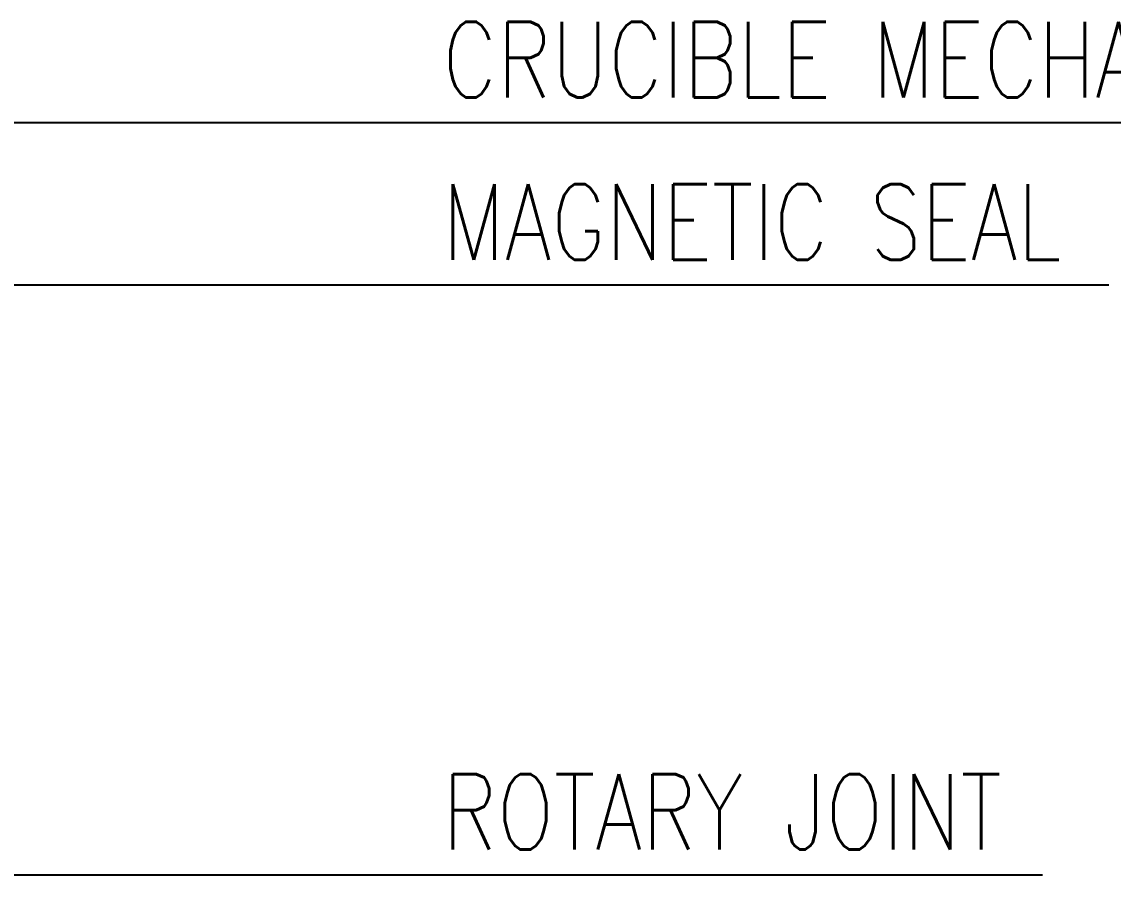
# Model space of a CAD drawing. Header units: millimetres. Extents: x 334 to 3694, y 0 to 2376.
# Drawn here: x 1552.5 to 1899.4, y 523.1 to 798 of the extents above; entities that cross this region are included whole.
import ezdxf

# ---------------------------------------------------------------- set-up
doc = ezdxf.new("R2010")
doc.units = ezdxf.units.MM
doc.header["$LTSCALE"] = 3
doc.layers.add('1_외형선', color=7, linetype='Continuous', lineweight=25)
doc.styles.add('축척08', font='romans.shx', dxfattribs={"width": 0.8, "height": 24, "bigfont": 'whgtxt.shx'})
doc.dimstyles.new('축척08', dxfattribs={"dimscale": 8, "dimtxt": 24, "dimasz": 3, "dimexe": 1, "dimexo": 1, "dimgap": 1, "dimtad": 3, "dimdec": 4, "dimzin": 9, "dimdsep": 46, "dimtxsty": '축척08', "dimcen": 0, "dimclrd": 3, "dimclre": 3, "dimclrt": 256, "dimadec": 4, "dimazin": 2, "dimtm": 1e-09, "dimtfac": 0.6, "dimtdec": 4, "dimtmove": 0, "dimatfit": 0, "dimfxl": 1.5, "dimtolj": 1, "dimlwd": -1, "dimlwe": -1, "dimarcsym": 0})

msp = doc.modelspace()

# ---------------------------------------------------------------- texts
at = {"layer": '1_외형선', "char_height": 24, "attachment_point": 7, "style": '축척08'}
for s, insert in [('CRUCIBLE MECHANIS BASE', (1686.25, 774.04)), ('MAGNETIC SEAL', (1686.25, 722.42)), ('ROTARY JOINT', (1686.25, 535.02))]:
    msp.add_mtext(s, dxfattribs=dict(at, insert=insert))

# ---------------------------------------------------------------- leaders
at = {"layer": '1_외형선', "annotation_type": 0, "has_hookline": 1, "hookline_direction": 0}
for points, text_width in [([(1498.94, 766.04), (1678.25, 766.04)], 369.49), ([(1313.44, 714.42), (1678.25, 714.42)], 211.71), ([(1292, 527.02), (1678.25, 527.02)], 190.69)]:
    msp.add_leader(points, dimstyle='축척08', override={"dimgap": 1, "dimtad": 1}, dxfattribs=dict(at, text_width=text_width))

doc.saveas('drawing.dxf')
